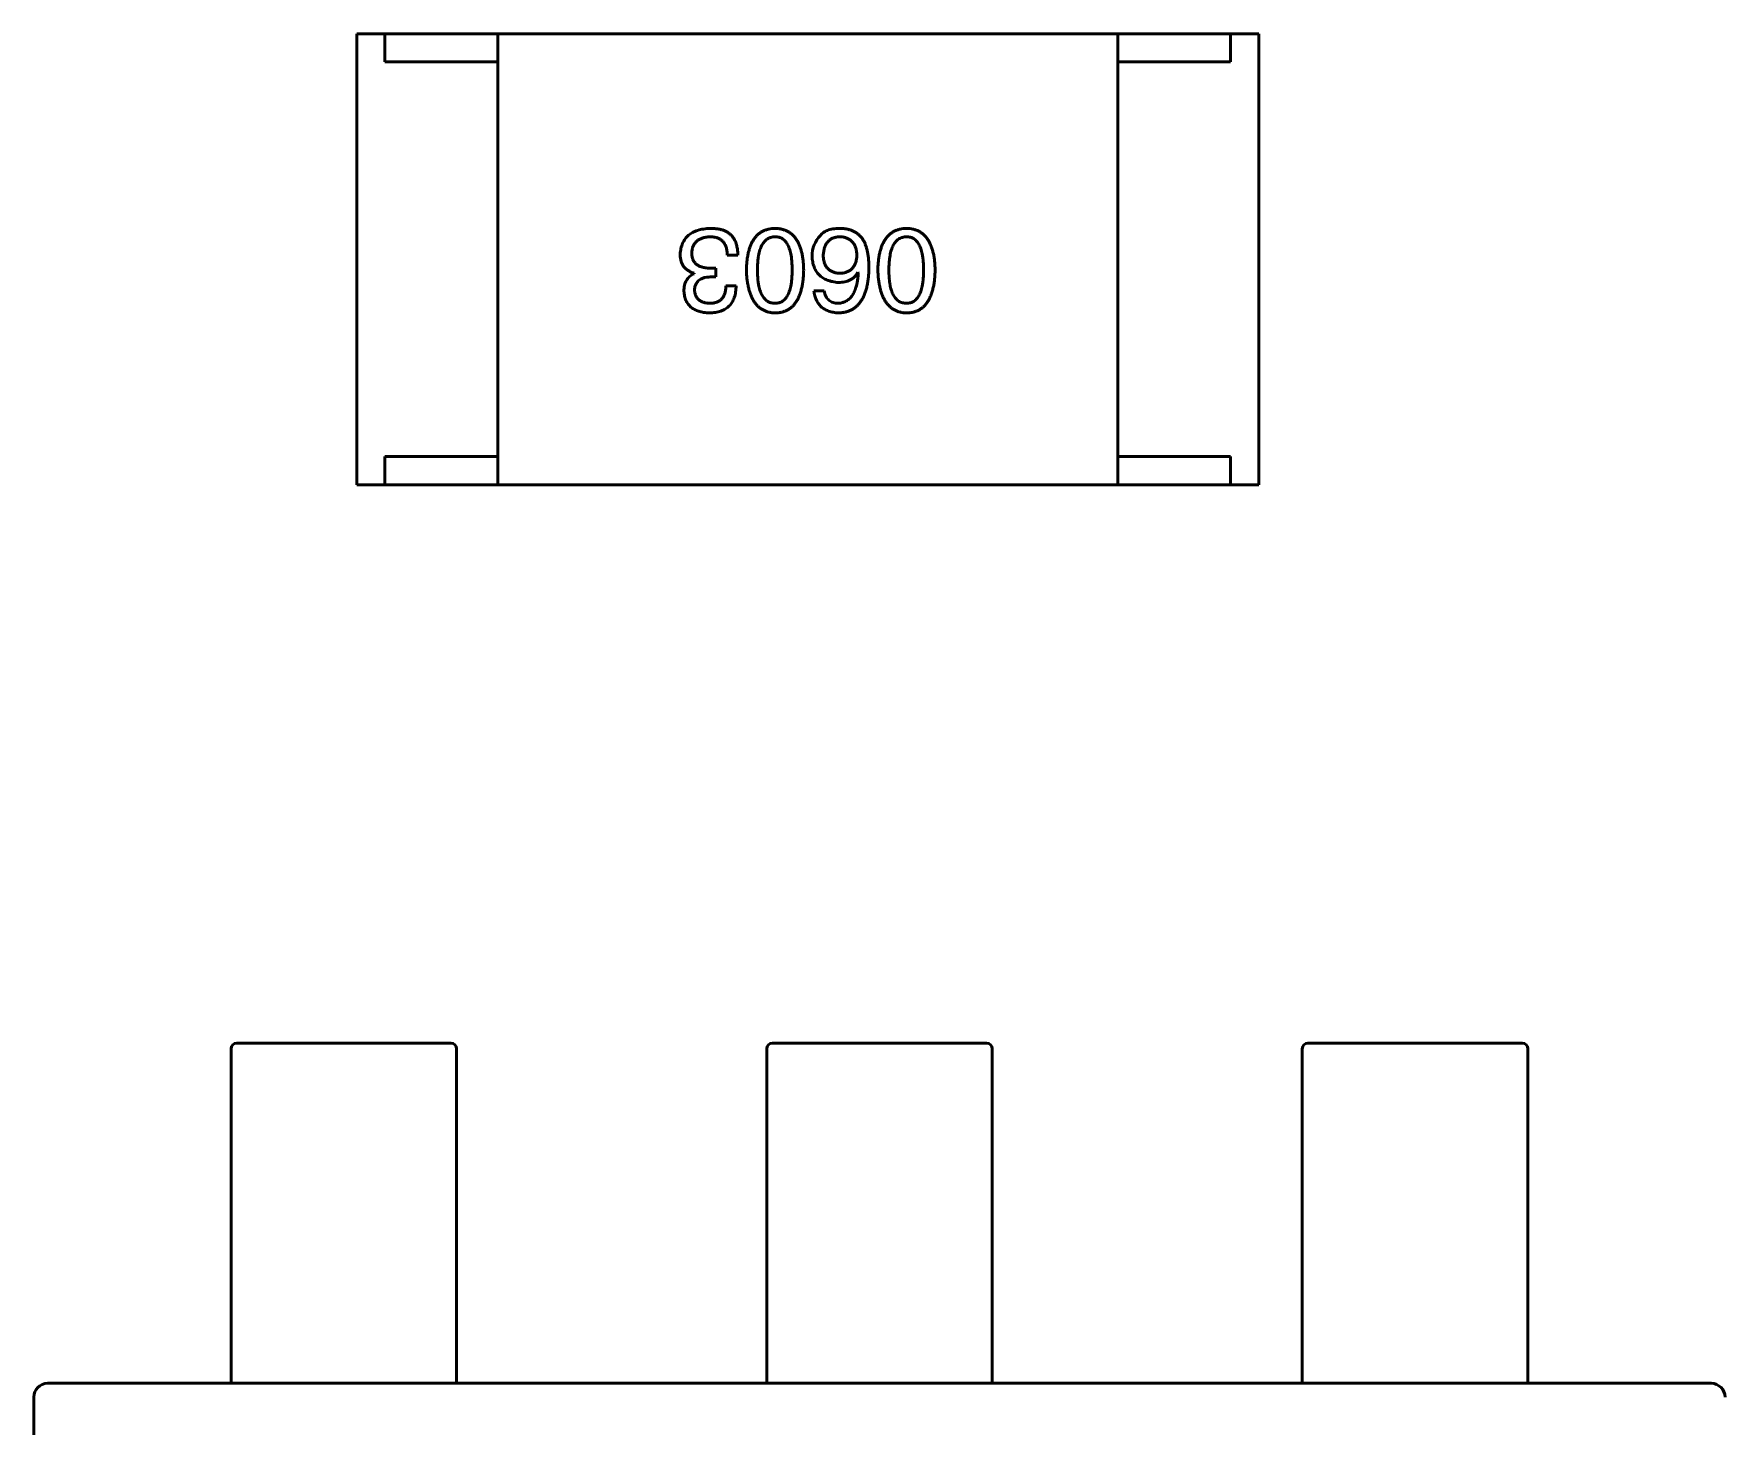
# Model space of a CAD drawing. Header units: millimetres. Extents: x 37 to 347, y 164 to 266.
# Drawn here: x 301.889 to 304.889, y 215.045 to 217.515 of the extents above; entities that cross this region are included whole.
import ezdxf

# ---------------------------------------------------------------- set-up
doc = ezdxf.new("R2010")
doc.units = ezdxf.units.MM
doc.header["$LTSCALE"] = 0.75
doc.layers.add('Visible', color=7, linetype='Continuous', lineweight=50)

msp = doc.modelspace()

# ---------------------------------------------------------------- linework, layer by layer
at = {"layer": 'Visible'}
for p, q in [((302.512, 217.5151), (302.462, 217.5151)), ((302.462, 216.7151), (302.462, 217.5151)), ((302.512, 217.5151), (302.512, 217.4651)), ((302.712, 217.5151), (302.512, 217.5151)), ((302.712, 217.5151), (303.812, 217.5151)), ((302.712, 217.5151), (302.712, 216.7151)), ((303.812, 217.5151), (304.012, 217.5151)), ((303.812, 217.5151), (303.812, 216.7151)), ((304.012, 217.5151), (304.012, 217.4651)), ((304.012, 217.5151), (304.062, 217.5151)), ((304.062, 216.7151), (304.062, 217.5151)), ((302.512, 217.4651), (302.712, 217.4651)), ((302.712, 216.7651), (302.712, 217.4651)), ((304.012, 217.4651), (303.812, 217.4651)), ((303.812, 216.7651), (303.812, 217.4651)), ((303.1192, 217.1223), (303.1381, 217.1223)), ((303.0602, 217.0904), (303.0602, 217.0896)), ((303.0889, 217.0838), (303.0988, 217.0838)), ((303.0988, 217.0994), (303.0897, 217.0994)), ((303.0988, 217.0838), (303.0988, 217.0994)), ((303.3508, 217.092), (303.3516, 217.0912)), ((303.1348, 217.0682), (303.1168, 217.0682)), ((303.2909, 217.0592), (303.2729, 217.0592)), ((302.512, 216.7651), (302.512, 216.7151)), ((302.712, 216.7651), (302.512, 216.7651)), ((303.812, 216.7651), (304.012, 216.7651)), ((304.012, 216.7651), (304.012, 216.7151)), ((302.512, 216.7151), (302.462, 216.7151)), ((302.712, 216.7151), (302.512, 216.7151)), ((303.812, 216.7151), (302.712, 216.7151)), ((303.812, 216.7151), (304.012, 216.7151)), ((304.012, 216.7151), (304.062, 216.7151)), ((302.2391, 215.5652), (302.2391, 215.7147)), ((302.2491, 215.7247), (302.6291, 215.7247)), ((302.6391, 215.7147), (302.6391, 215.5652)), ((303.1891, 215.5652), (303.1891, 215.7147)), ((303.1991, 215.7247), (303.5791, 215.7247)), ((303.5891, 215.7147), (303.5891, 215.5652)), ((304.1391, 215.5652), (304.1391, 215.7147)), ((304.1491, 215.7247), (304.5291, 215.7247)), ((304.5391, 215.7147), (304.5391, 215.5652)), ((302.2391, 215.5076), (302.2391, 215.5652)), ((302.6391, 215.5652), (302.6391, 215.5076)), ((303.1891, 215.5076), (303.1891, 215.5652)), ((303.5891, 215.5652), (303.5891, 215.5076)), ((304.1391, 215.5076), (304.1391, 215.5652)), ((304.5391, 215.5652), (304.5391, 215.5076)), ((302.2391, 215.3435), (302.2391, 215.5076)), ((302.6391, 215.5076), (302.6391, 215.3435)), ((303.1891, 215.3435), (303.1891, 215.5076)), ((303.5891, 215.5076), (303.5891, 215.3435)), ((304.1391, 215.3435), (304.1391, 215.5076)), ((304.5391, 215.5076), (304.5391, 215.3435)), ((302.2391, 215.3435), (302.2391, 215.1603)), ((302.6391, 215.1603), (302.6391, 215.3435)), ((303.1891, 215.3435), (303.1891, 215.1603)), ((303.5891, 215.1603), (303.5891, 215.3435)), ((304.1391, 215.3435), (304.1391, 215.1603)), ((304.5391, 215.1603), (304.5391, 215.3435)), ((302.2391, 215.1603), (302.2391, 215.1213)), ((302.6391, 215.1213), (302.6391, 215.1603)), ((303.1891, 215.1603), (303.1891, 215.1213)), ((303.5891, 215.1213), (303.5891, 215.1603)), ((304.1391, 215.1603), (304.1391, 215.1213)), ((304.5391, 215.1213), (304.5391, 215.1603)), ((301.9137, 215.1213), (301.9141, 215.1213)), ((304.8641, 215.1213), (301.9141, 215.1213)), ((304.8641, 215.1213), (304.8646, 215.1213)), ((301.8891, 215.0963), (301.8892, 215.0967)), ((301.8891, 215.0963), (301.8891, 213.5463))]:
    msp.add_line(p, q, dxfattribs=at)
for centre, radius, start, end in [((303.3215, 217.1213), 0.0519, 135.691, 180.7052), ((301.9141, 215.0963), 0.025, 91.0433, 178.9568), ((304.8641, 215.0963), 0.025, 1.0433, 88.9568)]:
    msp.add_arc(centre, radius, start, end, dxfattribs=at)
at = {"layer": 'Visible', "extrusion": (0, 0, -1)}
for centre, start, end in [((-302.2491, 215.7147), 360, 90), ((-302.6291, 215.7147), 90, 180), ((-303.1991, 215.7147), 360, 90), ((-303.5791, 215.7147), 90, 180), ((-304.1491, 215.7147), 360, 90), ((-304.5291, 215.7147), 90, 180)]:
    msp.add_arc(centre, 0.01, start, end, dxfattribs=at)
at = {"layer": 'Visible'}
for points, knots in [([(303.0889, 217.1699), (303.0869, 217.1698), (303.0829, 217.1696), (303.0771, 217.1689), (303.0716, 217.1678), (303.0666, 217.1665), (303.0619, 217.1648), (303.0576, 217.1627), (303.0537, 217.1604), (303.0501, 217.1577), (303.047, 217.1546), (303.0442, 217.1512), (303.0418, 217.1475), (303.0398, 217.1434), (303.0382, 217.139), (303.0369, 217.1343), (303.036, 217.1293), (303.0358, 217.1258), (303.0356, 217.124)], [0, 0, 0, 0, 0.078078, 0.151942, 0.221594, 0.28726, 0.350176, 0.409768, 0.467648, 0.523784, 0.578904, 0.634014, 0.689819, 0.746826, 0.805875, 0.867063, 0.931764, 1, 1, 1, 1]), ([(303.116, 217.165), (303.1151, 217.1654), (303.1134, 217.1662), (303.1105, 217.1672), (303.1075, 217.168), (303.1042, 217.1687), (303.1007, 217.1692), (303.097, 217.1696), (303.093, 217.1698), (303.0903, 217.1699), (303.0889, 217.1699)], [0, 0, 0, 0, 0.101955, 0.208983, 0.322698, 0.44339, 0.570851, 0.70629, 0.84885, 1, 1, 1, 1]), ([(303.2039, 217.1699), (303.2019, 217.1698), (303.198, 217.1696), (303.1924, 217.1687), (303.1871, 217.1671), (303.1822, 217.1651), (303.1777, 217.1624), (303.1735, 217.1592), (303.1698, 217.1554), (303.1664, 217.151), (303.1634, 217.1461), (303.1608, 217.1406), (303.1586, 217.1346), (303.1567, 217.1279), (303.1552, 217.1208), (303.1541, 217.1131), (303.1533, 217.1048), (303.1531, 217.0991), (303.153, 217.0961)], [0, 0, 0, 0, 0.059134, 0.115603, 0.169236, 0.221572, 0.273254, 0.32474, 0.377319, 0.431815, 0.488555, 0.548609, 0.612242, 0.680182, 0.75251, 0.829782, 0.91231, 1, 1, 1, 1]), ([(303.2547, 217.0961), (303.2546, 217.0991), (303.2544, 217.1048), (303.2536, 217.1131), (303.2525, 217.1208), (303.251, 217.1279), (303.2491, 217.1346), (303.2469, 217.1406), (303.2443, 217.1461), (303.2413, 217.151), (303.2379, 217.1554), (303.2342, 217.1592), (303.23, 217.1624), (303.2255, 217.1651), (303.2206, 217.1671), (303.2154, 217.1687), (303.2097, 217.1696), (303.2058, 217.1698), (303.2039, 217.1699)], [0, 0, 0, 0, 0.087693, 0.170223, 0.247496, 0.319826, 0.387768, 0.451403, 0.511459, 0.568358, 0.622671, 0.675251, 0.726739, 0.778422, 0.830759, 0.884394, 0.940865, 1, 1, 1, 1]), ([(303.3212, 217.1699), (303.3191, 217.1699), (303.3151, 217.17), (303.3092, 217.1695), (303.3039, 217.1687), (303.299, 217.1673), (303.2946, 217.1656), (303.2907, 217.1634), (303.2872, 217.1608), (303.2853, 217.1586), (303.2844, 217.1576)], [0, 0, 0, 0, 0.156782, 0.301945, 0.436395, 0.561474, 0.678489, 0.78853, 0.894967, 1, 1, 1, 1]), ([(303.3598, 217.1502), (303.3587, 217.1517), (303.3565, 217.1547), (303.3525, 217.1586), (303.3483, 217.1619), (303.3436, 217.1646), (303.3386, 217.1669), (303.3331, 217.1684), (303.3273, 217.1695), (303.3233, 217.1698), (303.3212, 217.1699)], [0, 0, 0, 0, 0.125033, 0.246266, 0.36603, 0.485265, 0.606781, 0.732144, 0.862551, 1, 1, 1, 1]), ([(303.437, 217.1699), (303.435, 217.1698), (303.4311, 217.1696), (303.4255, 217.1687), (303.4203, 217.1671), (303.4154, 217.1651), (303.4108, 217.1624), (303.4067, 217.1592), (303.4029, 217.1554), (303.3996, 217.151), (303.3966, 217.1461), (303.394, 217.1406), (303.3917, 217.1346), (303.3899, 217.1279), (303.3883, 217.1208), (303.3873, 217.1131), (303.3865, 217.1048), (303.3863, 217.0991), (303.3862, 217.0961)], [0, 0, 0, 0, 0.059134, 0.115603, 0.169236, 0.221572, 0.273254, 0.32474, 0.377319, 0.431815, 0.488555, 0.548609, 0.612242, 0.680182, 0.75251, 0.829782, 0.91231, 1, 1, 1, 1]), ([(303.4878, 217.0961), (303.4877, 217.0991), (303.4875, 217.1048), (303.4868, 217.1131), (303.4857, 217.1208), (303.4841, 217.1279), (303.4823, 217.1346), (303.48, 217.1406), (303.4774, 217.1461), (303.4744, 217.151), (303.4711, 217.1554), (303.4673, 217.1592), (303.4632, 217.1624), (303.4587, 217.1651), (303.4538, 217.1671), (303.4485, 217.1687), (303.4429, 217.1696), (303.439, 217.1698), (303.437, 217.1699)], [0, 0, 0, 0, 0.087693, 0.170223, 0.247496, 0.319826, 0.387768, 0.451403, 0.511459, 0.568358, 0.622671, 0.675251, 0.726739, 0.778422, 0.830759, 0.884394, 0.940865, 1, 1, 1, 1]), ([(303.0561, 217.1264), (303.0562, 217.1275), (303.0564, 217.1297), (303.0569, 217.1328), (303.0577, 217.1357), (303.0587, 217.1384), (303.0599, 217.1409), (303.0613, 217.1432), (303.063, 217.1453), (303.0649, 217.1472), (303.067, 217.1489), (303.0694, 217.1504), (303.072, 217.1517), (303.0748, 217.1528), (303.0778, 217.1537), (303.081, 217.1544), (303.0845, 217.1549), (303.0869, 217.155), (303.0881, 217.1551)], [0, 0, 0, 0, 0.068514, 0.133941, 0.195994, 0.255362, 0.312994, 0.369441, 0.424687, 0.480522, 0.537148, 0.594801, 0.654411, 0.716817, 0.781981, 0.850498, 0.923306, 1, 1, 1, 1]), ([(303.0881, 217.1551), (303.0893, 217.1551), (303.0917, 217.1551), (303.0952, 217.1547), (303.0984, 217.154), (303.1014, 217.1531), (303.1042, 217.152), (303.1067, 217.1506), (303.109, 217.1489), (303.1111, 217.147), (303.1129, 217.1448), (303.1145, 217.1423), (303.1159, 217.1396), (303.1171, 217.1366), (303.118, 217.1334), (303.1186, 217.13), (303.1191, 217.1262), (303.1192, 217.1237), (303.1192, 217.1223)], [0, 0, 0, 0, 0.071272, 0.13882, 0.201858, 0.262757, 0.320043, 0.376709, 0.431462, 0.486034, 0.541209, 0.597703, 0.65589, 0.717768, 0.782056, 0.850407, 0.92277, 1, 1, 1, 1]), ([(303.1381, 217.1223), (303.138, 217.1237), (303.1379, 217.1263), (303.1376, 217.1301), (303.1371, 217.1338), (303.1364, 217.1373), (303.1356, 217.1406), (303.1347, 217.1437), (303.1335, 217.1466), (303.1322, 217.1494), (303.1307, 217.152), (303.1291, 217.1544), (303.1273, 217.1566), (303.1254, 217.1586), (303.1233, 217.1605), (303.121, 217.1622), (303.1186, 217.1637), (303.1168, 217.1645), (303.116, 217.165)], [0, 0, 0, 0, 0.078937, 0.154495, 0.226898, 0.296844, 0.363348, 0.427781, 0.48946, 0.549586, 0.607902, 0.664733, 0.720805, 0.776157, 0.831175, 0.886736, 0.943094, 1, 1, 1, 1]), ([(303.1727, 217.0961), (303.1727, 217.0985), (303.1728, 217.103), (303.1731, 217.1096), (303.1737, 217.1158), (303.1746, 217.1215), (303.1757, 217.1268), (303.177, 217.1316), (303.1785, 217.136), (303.1804, 217.1399), (303.1825, 217.1434), (303.1848, 217.1464), (303.1873, 217.1491), (303.1902, 217.1512), (303.1932, 217.1529), (303.1966, 217.1541), (303.2001, 217.1549), (303.2026, 217.155), (303.2039, 217.1551)], [0, 0, 0, 0, 0.094834, 0.184067, 0.267029, 0.344713, 0.417334, 0.484367, 0.546941, 0.604717, 0.65953, 0.710539, 0.759381, 0.806382, 0.853027, 0.900623, 0.949121, 1, 1, 1, 1]), ([(303.2039, 217.1551), (303.2051, 217.1551), (303.2075, 217.155), (303.211, 217.1543), (303.2142, 217.1532), (303.2172, 217.1515), (303.2199, 217.1494), (303.2225, 217.1468), (303.2247, 217.1438), (303.2267, 217.1403), (303.2285, 217.1364), (303.23, 217.132), (303.2313, 217.1271), (303.2324, 217.1218), (303.2332, 217.116), (303.2337, 217.1098), (303.2341, 217.1031), (303.2342, 217.0985), (303.2342, 217.0961)], [0, 0, 0, 0, 0.049766, 0.097012, 0.143225, 0.188786, 0.235079, 0.282962, 0.333687, 0.387747, 0.445963, 0.508657, 0.576545, 0.649868, 0.72822, 0.812712, 0.903543, 1, 1, 1, 1]), ([(303.2893, 217.1215), (303.2894, 217.1228), (303.2895, 217.1253), (303.2901, 217.129), (303.2907, 217.1324), (303.2916, 217.1356), (303.2927, 217.1385), (303.294, 217.1412), (303.2955, 217.1437), (303.2972, 217.1459), (303.2991, 217.1479), (303.3012, 217.1497), (303.3035, 217.1512), (303.306, 217.1525), (303.3087, 217.1535), (303.3116, 217.1543), (303.3147, 217.1548), (303.3169, 217.155), (303.318, 217.1551)], [0, 0, 0, 0, 0.078863, 0.153308, 0.223539, 0.289857, 0.35341, 0.413572, 0.471721, 0.528235, 0.584279, 0.638781, 0.69466, 0.751251, 0.809198, 0.869697, 0.933318, 1, 1, 1, 1]), ([(303.318, 217.1551), (303.3192, 217.1551), (303.3215, 217.155), (303.3249, 217.1545), (303.328, 217.1538), (303.331, 217.1528), (303.3337, 217.1516), (303.3362, 217.1502), (303.3385, 217.1485), (303.3405, 217.1465), (303.3424, 217.1444), (303.344, 217.1419), (303.3455, 217.1393), (303.3466, 217.1363), (303.3476, 217.1332), (303.3483, 217.1298), (303.3489, 217.1261), (303.349, 217.1236), (303.3491, 217.1223)], [0, 0, 0, 0, 0.070403, 0.137196, 0.200053, 0.260887, 0.31876, 0.37535, 0.430743, 0.485927, 0.541678, 0.598832, 0.657726, 0.719441, 0.783504, 0.851852, 0.923533, 1, 1, 1, 1]), ([(303.3704, 217.0994), (303.3704, 217.102), (303.3704, 217.1072), (303.3698, 217.1147), (303.369, 217.1218), (303.3678, 217.1284), (303.3664, 217.1345), (303.3646, 217.1402), (303.3624, 217.1454), (303.3606, 217.1486), (303.3598, 217.1502)], [0, 0, 0, 0, 0.151498, 0.29521, 0.430242, 0.557137, 0.677306, 0.790845, 0.898111, 1, 1, 1, 1]), ([(303.4059, 217.0961), (303.4059, 217.0985), (303.4059, 217.103), (303.4063, 217.1096), (303.4069, 217.1158), (303.4077, 217.1215), (303.4088, 217.1268), (303.4101, 217.1316), (303.4117, 217.136), (303.4135, 217.1399), (303.4156, 217.1434), (303.4179, 217.1464), (303.4205, 217.1491), (303.4233, 217.1512), (303.4264, 217.1529), (303.4297, 217.1541), (303.4333, 217.1549), (303.4357, 217.155), (303.437, 217.1551)], [0, 0, 0, 0, 0.094834, 0.184067, 0.267029, 0.344713, 0.417334, 0.484367, 0.546941, 0.604717, 0.65953, 0.710539, 0.759381, 0.806382, 0.853027, 0.900623, 0.949121, 1, 1, 1, 1]), ([(303.437, 217.1551), (303.4382, 217.1551), (303.4406, 217.155), (303.4441, 217.1543), (303.4474, 217.1532), (303.4503, 217.1515), (303.4531, 217.1494), (303.4556, 217.1468), (303.4578, 217.1438), (303.4598, 217.1403), (303.4616, 217.1364), (303.4632, 217.132), (303.4644, 217.1271), (303.4655, 217.1218), (303.4663, 217.116), (303.4669, 217.1098), (303.4673, 217.1031), (303.4673, 217.0985), (303.4673, 217.0961)], [0, 0, 0, 0, 0.049766, 0.097012, 0.143225, 0.188786, 0.235079, 0.282962, 0.333687, 0.387747, 0.445963, 0.508657, 0.576545, 0.649868, 0.72822, 0.812712, 0.903543, 1, 1, 1, 1]), ([(303.0356, 217.124), (303.0357, 217.1229), (303.0357, 217.1208), (303.036, 217.1178), (303.0364, 217.1148), (303.0372, 217.1121), (303.038, 217.1094), (303.039, 217.107), (303.0403, 217.1046), (303.0417, 217.1024), (303.0434, 217.1004), (303.0452, 217.0985), (303.0473, 217.0968), (303.0495, 217.0952), (303.0519, 217.0938), (303.0545, 217.0924), (303.0573, 217.0913), (303.0592, 217.0907), (303.0602, 217.0904)], [0, 0, 0, 0, 0.071215, 0.138707, 0.20396, 0.266995, 0.327734, 0.387609, 0.445602, 0.503345, 0.561136, 0.618597, 0.677672, 0.738255, 0.799989, 0.863961, 0.930555, 1, 1, 1, 1]), ([(303.0897, 217.0994), (303.0884, 217.0994), (303.0858, 217.0994), (303.0819, 217.0998), (303.0784, 217.1003), (303.0751, 217.101), (303.072, 217.102), (303.0693, 217.1031), (303.0668, 217.1045), (303.0645, 217.1061), (303.0625, 217.1079), (303.0608, 217.1099), (303.0593, 217.1122), (303.0582, 217.1146), (303.0573, 217.1173), (303.0566, 217.1201), (303.0562, 217.1232), (303.0561, 217.1253), (303.0561, 217.1264)], [0, 0, 0, 0, 0.082495, 0.159728, 0.232496, 0.300725, 0.365163, 0.425859, 0.483728, 0.538892, 0.592921, 0.646195, 0.699968, 0.754746, 0.811387, 0.870806, 0.933482, 1, 1, 1, 1]), ([(303.2696, 217.1207), (303.2697, 217.1189), (303.2699, 217.1155), (303.2706, 217.1105), (303.2717, 217.1059), (303.273, 217.1015), (303.2748, 217.0975), (303.2769, 217.0938), (303.2793, 217.0903), (303.2821, 217.0872), (303.2852, 217.0845), (303.2886, 217.082), (303.2924, 217.0799), (303.2965, 217.078), (303.301, 217.0765), (303.3058, 217.0754), (303.311, 217.0745), (303.3145, 217.0741), (303.3163, 217.074)], [0, 0, 0, 0, 0.071527, 0.139094, 0.20346, 0.264939, 0.323904, 0.381383, 0.437591, 0.493343, 0.549401, 0.606085, 0.664838, 0.725424, 0.788712, 0.855452, 0.925772, 1, 1, 1, 1]), ([(303.3188, 217.0904), (303.3177, 217.0904), (303.3155, 217.0905), (303.3123, 217.091), (303.3093, 217.0916), (303.3065, 217.0926), (303.3039, 217.0937), (303.3016, 217.0951), (303.2994, 217.0967), (303.2974, 217.0985), (303.2957, 217.1006), (303.2941, 217.1029), (303.2928, 217.1055), (303.2917, 217.1082), (303.2908, 217.1112), (303.29, 217.1144), (303.2895, 217.1179), (303.2894, 217.1203), (303.2893, 217.1215)], [0, 0, 0, 0, 0.069884, 0.136529, 0.199638, 0.259844, 0.317774, 0.374356, 0.430026, 0.485148, 0.5409, 0.597889, 0.657472, 0.718614, 0.783613, 0.85129, 0.923712, 1, 1, 1, 1]), ([(303.3491, 217.1223), (303.349, 217.1211), (303.3489, 217.1186), (303.3484, 217.1151), (303.3476, 217.1118), (303.3467, 217.1087), (303.3455, 217.1058), (303.3441, 217.1032), (303.3426, 217.1009), (303.3407, 217.0987), (303.3387, 217.0968), (303.3365, 217.0952), (303.3341, 217.0938), (303.3314, 217.0926), (303.3286, 217.0917), (303.3255, 217.091), (303.3222, 217.0905), (303.32, 217.0904), (303.3188, 217.0904)], [0, 0, 0, 0, 0.076072, 0.148369, 0.216753, 0.281358, 0.342792, 0.401604, 0.458929, 0.514444, 0.569818, 0.625343, 0.681554, 0.739608, 0.800134, 0.863477, 0.929547, 1, 1, 1, 1]), ([(303.0602, 217.0896), (303.0588, 217.0888), (303.056, 217.0874), (303.0523, 217.0847), (303.0491, 217.0814), (303.0466, 217.0777), (303.0446, 217.0735), (303.0432, 217.0689), (303.0423, 217.0638), (303.0422, 217.0602), (303.0422, 217.0584)], [0, 0, 0, 0, 0.125227, 0.244792, 0.361427, 0.478215, 0.59667, 0.722058, 0.856314, 1, 1, 1, 1]), ([(303.061, 217.06), (303.0612, 217.0618), (303.0613, 217.0638), (303.0623, 217.0686), (303.0631, 217.0704), (303.0646, 217.0732), (303.066, 217.0754), (303.0706, 217.0793), (303.073, 217.0805), (303.0802, 217.0834), (303.0864, 217.0837), (303.0889, 217.0838)], [0.000001, 0.000001, 0.000001, 0.000001, 0.000529469, 0.000529469, 0.001127239, 0.001127239, 0.001835181, 0.001835181, 0.002488358, 0.002488358, 0.00458577, 0.00458577, 0.00458577, 0.00458577]), ([(303.153, 217.0961), (303.1532, 217.0931), (303.1534, 217.0872), (303.1543, 217.0788), (303.1555, 217.0709), (303.157, 217.0635), (303.1589, 217.0567), (303.1612, 217.0505), (303.1638, 217.0449), (303.1668, 217.0398), (303.1702, 217.0353), (303.1739, 217.0313), (303.178, 217.0279), (303.1825, 217.0251), (303.1873, 217.023), (303.1925, 217.0213), (303.1981, 217.0202), (303.2019, 217.02), (303.2039, 217.0199)], [0, 0, 0, 0, 0.088475, 0.171606, 0.249595, 0.322626, 0.391327, 0.455765, 0.516374, 0.573675, 0.628522, 0.681161, 0.732559, 0.783563, 0.83504, 0.887639, 0.942585, 1, 1, 1, 1]), ([(303.2039, 217.0371), (303.2026, 217.0371), (303.2001, 217.0372), (303.1966, 217.0379), (303.1932, 217.0391), (303.1902, 217.0407), (303.1874, 217.0428), (303.1848, 217.0454), (303.1825, 217.0484), (303.1804, 217.0519), (303.1786, 217.0558), (303.177, 217.0602), (303.1757, 217.0651), (303.1746, 217.0704), (303.1737, 217.0762), (303.1731, 217.0824), (303.1728, 217.0891), (303.1727, 217.0937), (303.1727, 217.0961)], [0, 0, 0, 0, 0.050604, 0.098688, 0.145699, 0.191791, 0.238625, 0.286717, 0.337546, 0.391814, 0.449755, 0.512106, 0.579685, 0.652048, 0.730262, 0.814146, 0.904281, 1, 1, 1, 1]), ([(303.2039, 217.0199), (303.2058, 217.02), (303.2097, 217.0201), (303.2154, 217.0211), (303.2206, 217.0227), (303.2255, 217.0248), (303.23, 217.0276), (303.2342, 217.0309), (303.2379, 217.0348), (303.2413, 217.0394), (303.2443, 217.0445), (303.2469, 217.0501), (303.2491, 217.0564), (303.251, 217.0632), (303.2525, 217.0706), (303.2536, 217.0786), (303.2544, 217.0871), (303.2546, 217.0931), (303.2547, 217.0961)], [0, 0, 0, 0, 0.057911, 0.113262, 0.165956, 0.217443, 0.268511, 0.319665, 0.372, 0.426129, 0.483365, 0.543779, 0.607756, 0.676562, 0.749704, 0.827713, 0.911177, 1, 1, 1, 1]), ([(303.2342, 217.0961), (303.2342, 217.0937), (303.2341, 217.0891), (303.2337, 217.0824), (303.2332, 217.0762), (303.2324, 217.0704), (303.2313, 217.0651), (303.23, 217.0602), (303.2285, 217.0558), (303.2267, 217.0519), (303.2247, 217.0484), (303.2225, 217.0454), (303.2199, 217.0428), (303.2172, 217.0407), (303.2142, 217.0391), (303.211, 217.0379), (303.2075, 217.0372), (303.2051, 217.0371), (303.2039, 217.0371)], [0, 0, 0, 0, 0.096452, 0.187278, 0.271765, 0.350519, 0.423437, 0.491321, 0.554011, 0.612224, 0.666281, 0.717003, 0.764884, 0.811423, 0.856783, 0.902993, 0.950236, 1, 1, 1, 1]), ([(303.3163, 217.0199), (303.3184, 217.02), (303.3226, 217.0203), (303.3286, 217.0214), (303.3342, 217.0231), (303.3394, 217.0254), (303.3442, 217.0282), (303.3486, 217.0318), (303.3527, 217.0359), (303.3562, 217.0406), (303.3594, 217.0459), (303.3622, 217.0518), (303.3646, 217.0583), (303.3665, 217.0653), (303.3682, 217.073), (303.3693, 217.0813), (303.3701, 217.0901), (303.3703, 217.0962), (303.3704, 217.0994)], [0, 0, 0, 0, 0.058957, 0.115262, 0.16907, 0.221312, 0.273147, 0.324961, 0.377649, 0.432026, 0.488925, 0.549039, 0.612912, 0.680653, 0.753056, 0.830314, 0.912483, 1, 1, 1, 1]), ([(303.3163, 217.074), (303.3183, 217.074), (303.3221, 217.0741), (303.3276, 217.075), (303.3326, 217.0764), (303.3372, 217.0783), (303.3414, 217.0809), (303.345, 217.084), (303.3482, 217.0878), (303.3499, 217.0906), (303.3508, 217.092)], [0, 0, 0, 0, 0.144617, 0.279572, 0.40596, 0.526097, 0.64389, 0.760003, 0.877724, 1, 1, 1, 1]), ([(303.3516, 217.0912), (303.3514, 217.0891), (303.3511, 217.085), (303.3504, 217.079), (303.3494, 217.0734), (303.3482, 217.0682), (303.3468, 217.0634), (303.3452, 217.059), (303.3433, 217.055), (303.3412, 217.0514), (303.3389, 217.0483), (303.3364, 217.0454), (303.3336, 217.043), (303.3305, 217.0411), (303.3273, 217.0394), (303.3238, 217.0382), (303.3202, 217.0374), (303.3176, 217.0372), (303.3163, 217.0371)], [0, 0, 0, 0, 0.089218, 0.173709, 0.252753, 0.326963, 0.397099, 0.462534, 0.524018, 0.582178, 0.637235, 0.689955, 0.741228, 0.791618, 0.841661, 0.892925, 0.945259, 1, 1, 1, 1]), ([(303.3862, 217.0961), (303.3863, 217.0931), (303.3866, 217.0872), (303.3874, 217.0788), (303.3886, 217.0709), (303.3902, 217.0635), (303.3921, 217.0567), (303.3943, 217.0505), (303.397, 217.0449), (303.4, 217.0398), (303.4034, 217.0353), (303.4071, 217.0313), (303.4112, 217.0279), (303.4157, 217.0251), (303.4205, 217.023), (303.4257, 217.0213), (303.4312, 217.0202), (303.435, 217.02), (303.437, 217.0199)], [0, 0, 0, 0, 0.088475, 0.171606, 0.249595, 0.322626, 0.391327, 0.455765, 0.516374, 0.573675, 0.628522, 0.681161, 0.732559, 0.783563, 0.83504, 0.887639, 0.942585, 1, 1, 1, 1]), ([(303.437, 217.0371), (303.4357, 217.0371), (303.4333, 217.0372), (303.4297, 217.0379), (303.4264, 217.0391), (303.4233, 217.0407), (303.4205, 217.0428), (303.4179, 217.0454), (303.4156, 217.0484), (303.4135, 217.0519), (303.4117, 217.0558), (303.4101, 217.0602), (303.4088, 217.0651), (303.4077, 217.0704), (303.4069, 217.0762), (303.4063, 217.0824), (303.4059, 217.0891), (303.4059, 217.0937), (303.4059, 217.0961)], [0, 0, 0, 0, 0.050604, 0.098688, 0.145699, 0.191791, 0.238625, 0.286717, 0.337546, 0.391814, 0.449755, 0.512106, 0.579685, 0.652048, 0.730262, 0.814146, 0.904281, 1, 1, 1, 1]), ([(303.437, 217.0199), (303.439, 217.02), (303.4429, 217.0201), (303.4485, 217.0211), (303.4538, 217.0227), (303.4587, 217.0248), (303.4632, 217.0276), (303.4673, 217.0309), (303.4711, 217.0348), (303.4744, 217.0394), (303.4774, 217.0445), (303.48, 217.0501), (303.4823, 217.0564), (303.4841, 217.0632), (303.4857, 217.0706), (303.4868, 217.0786), (303.4875, 217.0871), (303.4877, 217.0931), (303.4878, 217.0961)], [0, 0, 0, 0, 0.057911, 0.113262, 0.165956, 0.217443, 0.268511, 0.319665, 0.372, 0.426129, 0.483365, 0.543779, 0.607756, 0.676562, 0.749704, 0.827713, 0.911177, 1, 1, 1, 1]), ([(303.4673, 217.0961), (303.4673, 217.0937), (303.4673, 217.0891), (303.4669, 217.0824), (303.4663, 217.0762), (303.4655, 217.0704), (303.4644, 217.0651), (303.4632, 217.0602), (303.4616, 217.0558), (303.4598, 217.0519), (303.4578, 217.0484), (303.4556, 217.0454), (303.4531, 217.0428), (303.4503, 217.0407), (303.4473, 217.0391), (303.4441, 217.0379), (303.4406, 217.0372), (303.4382, 217.0371), (303.437, 217.0371)], [0, 0, 0, 0, 0.096452, 0.187278, 0.271765, 0.350519, 0.423437, 0.491321, 0.554011, 0.612224, 0.666281, 0.717003, 0.764884, 0.811423, 0.856783, 0.902993, 0.950236, 1, 1, 1, 1]), ([(303.0422, 217.0584), (303.0423, 217.0569), (303.0426, 217.054), (303.0434, 217.0498), (303.0445, 217.0458), (303.0458, 217.0422), (303.0476, 217.0388), (303.0496, 217.0357), (303.052, 217.0328), (303.0547, 217.0303), (303.0577, 217.028), (303.061, 217.026), (303.0646, 217.0243), (303.0685, 217.0228), (303.0728, 217.0216), (303.0773, 217.0208), (303.0822, 217.0201), (303.0856, 217.02), (303.0873, 217.0199)], [0, 0, 0, 0, 0.067521, 0.132139, 0.193339, 0.252064, 0.309083, 0.364848, 0.420021, 0.475612, 0.532002, 0.589602, 0.649896, 0.712634, 0.778603, 0.848416, 0.922155, 1, 1, 1, 1]), ([(303.0881, 217.0371), (303.0871, 217.0371), (303.0851, 217.0372), (303.0822, 217.0376), (303.0794, 217.0381), (303.0769, 217.0388), (303.0745, 217.0396), (303.0724, 217.0407), (303.0704, 217.0418), (303.0686, 217.0432), (303.067, 217.0447), (303.0656, 217.0464), (303.0643, 217.0483), (303.0633, 217.0503), (303.0625, 217.0525), (303.0618, 217.0549), (303.0613, 217.0574), (303.0611, 217.0591), (303.061, 217.06)], [0, 0, 0, 0, 0.078051, 0.151197, 0.220412, 0.286742, 0.34933, 0.409464, 0.467368, 0.52298, 0.578639, 0.633998, 0.690142, 0.746855, 0.805868, 0.867776, 0.932345, 1, 1, 1, 1]), ([(303.0873, 217.0199), (303.0892, 217.0199), (303.0928, 217.0201), (303.0981, 217.0208), (303.1031, 217.0217), (303.1077, 217.0231), (303.112, 217.0248), (303.1159, 217.027), (303.1194, 217.0295), (303.1226, 217.0323), (303.1254, 217.0355), (303.1278, 217.0391), (303.1299, 217.0431), (303.1316, 217.0474), (303.133, 217.0521), (303.134, 217.0572), (303.1346, 217.0626), (303.1348, 217.0663), (303.1348, 217.0682)], [0, 0, 0, 0, 0.073232, 0.142595, 0.207997, 0.270074, 0.329156, 0.386529, 0.441846, 0.496976, 0.551877, 0.607941, 0.665637, 0.725446, 0.788542, 0.855101, 0.925196, 1, 1, 1, 1]), ([(303.1168, 217.0682), (303.1167, 217.067), (303.1166, 217.0645), (303.1162, 217.061), (303.1156, 217.0577), (303.1147, 217.0546), (303.1137, 217.0518), (303.1124, 217.0493), (303.1109, 217.0469), (303.1093, 217.0448), (303.1073, 217.043), (303.1052, 217.0414), (303.1029, 217.0401), (303.1003, 217.039), (303.0976, 217.0381), (303.0946, 217.0375), (303.0914, 217.0372), (303.0892, 217.0371), (303.0881, 217.0371)], [0, 0, 0, 0, 0.078134, 0.15164, 0.221358, 0.286689, 0.348614, 0.407697, 0.464247, 0.520153, 0.574432, 0.629291, 0.684538, 0.742032, 0.801329, 0.863637, 0.930123, 1, 1, 1, 1]), ([(303.2729, 217.0592), (303.2731, 217.0577), (303.2734, 217.0548), (303.2744, 217.0506), (303.2756, 217.0466), (303.2771, 217.0429), (303.2788, 217.0395), (303.2809, 217.0364), (303.2832, 217.0335), (303.2857, 217.0309), (303.2886, 217.0286), (303.2918, 217.0265), (303.2952, 217.0247), (303.2989, 217.0232), (303.3029, 217.0219), (303.3071, 217.021), (303.3116, 217.0203), (303.3147, 217.02), (303.3163, 217.0199)], [0, 0, 0, 0, 0.06947, 0.136096, 0.199592, 0.260665, 0.319672, 0.377156, 0.433415, 0.489984, 0.546535, 0.604276, 0.663499, 0.725182, 0.788953, 0.855683, 0.926216, 1, 1, 1, 1]), ([(303.3163, 217.0371), (303.3146, 217.0371), (303.3114, 217.0372), (303.3068, 217.0383), (303.3027, 217.0401), (303.2992, 217.0425), (303.2963, 217.0457), (303.2939, 217.0496), (303.292, 217.0542), (303.2913, 217.0575), (303.2909, 217.0592)], [0, 0, 0, 0, 0.136586, 0.261496, 0.378089, 0.490612, 0.605522, 0.725767, 0.8561, 1, 1, 1, 1])]:
    msp.add_open_spline(points, degree=3, knots=knots, dxfattribs=at)

doc.saveas('drawing.dxf')
